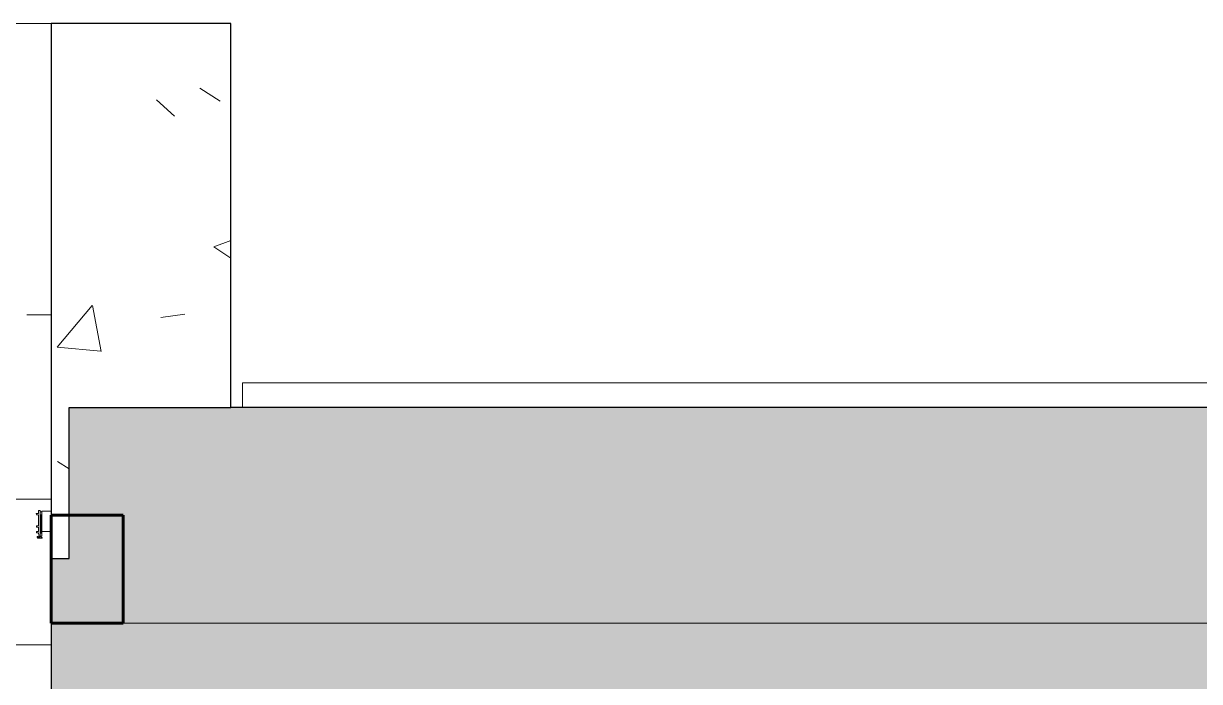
# Model space of a CAD drawing. Header units: millimetres. Extents: x 155927 to 326028, y -36033 to 97293.
# Drawn here: x 197254 to 198889, y 34266 to 35182 of the extents above; entities that cross this region are included whole.
import ezdxf

# ---------------------------------------------------------------- set-up
doc = ezdxf.new("R2010")
doc.units = ezdxf.units.MM
doc.header["$MEASUREMENT"] = 0
for name, color, linetype, lineweight in [('A-DETL-GENF', 7, 'CONTINUOUS', 9), ('A-GLAZ', 7, 'CONTINUOUS', 9), ('A-GLAZ-CURT', 7, 'CONTINUOUS', 9), ('A-GLAZ-CWMG', 7, 'CONTINUOUS', 9), ('A-WALL', 7, 'CONTINUOUS', 9), ('A-WALL-PATT', 7, 'CONTINUOUS', 9), ('I-WALL', 7, 'CONTINUOUS', 9), ('S-COLS-SYMB', 7, 'CONTINUOUS', 70)]:
    doc.layers.add(name, color=color, linetype=linetype, lineweight=lineweight)

msp = doc.modelspace()

# ---------------------------------------------------------------- hatches: boundary and pattern name
at = {"layer": 'A-WALL-PATT'}
h = msp.add_hatch(color=256, dxfattribs=at)
h.paths.add_polyline_path([(230840.8, 34347.6), (230840.8, 34647.6), (229692.8, 34647.6), (229692.8, 34347.6), (230269.8, 34347.6)], flags=0)
h.paths.add_polyline_path([(220908.8, 34347.6), (220908.8, 34647.6), (202317.8, 34647.6), (202317.8, 34347.6), (220564.5, 34347.6)], flags=0)
h.paths.add_polyline_path([(200283.7, 34347.6), (200283.7, 34647.6), (197317.8, 34647.6), (197317.8, 34437.6), (197292.8, 34437.6), (197292.8, 34347.6), (198727.6, 34347.6)], flags=0)
h.paths.add_polyline_path([(195683.8, 34347.6), (195683.8, 34437.6), (195658.8, 34437.6), (195658.8, 34647.6), (193317.8, 34647.6), (193317.8, 34347.6), (195658.8, 34347.6)], flags=0)
h.paths.add_polyline_path([(190533.8, 34347.6), (190533.8, 34647.6), (187318, 34647.6), (187318, 34347.6), (190235.5, 34347.6)], flags=0)
h.paths.add_polyline_path([(185283.8, 34347.6), (185283.8, 34647.6), (166692.8, 34647.6), (166692.8, 34347.6), (184169.7, 34347.6)], flags=0)
h.paths.add_polyline_path([(157908.8, 34347.6), (157908.8, 34647.6), (156760.8, 34647.6), (156760.8, 34347.6), (157480.1, 34347.6)], flags=0)
h = msp.add_hatch(color=256, dxfattribs=at)
h.paths.add_polyline_path([(197638.4, 34245.6), (197638.4, 34347.6), (197292.8, 34347.6), (197292.8, 34245.6)], flags=0)
h.paths.add_polyline_path([(195683.8, 34245.6), (195683.8, 34347.6), (193317.8, 34347.6), (193317.8, 34245.6), (193875, 34245.6)], flags=0)
h.paths.add_polyline_path([(190533.8, 34245.6), (190533.8, 34347.6), (189324.8, 34347.6), (189324.8, 34245.6), (190235.5, 34245.6)], flags=0)
h = msp.add_hatch(color=256, dxfattribs=at)
h.paths.add_polyline_path([(210693.8, 34245.6), (210693.8, 34347.6), (202317.8, 34347.6), (202317.8, 34245.6), (208432.9, 34245.6)], flags=0)
h.paths.add_polyline_path([(200283.7, 34245.6), (200283.7, 34347.6), (197638.4, 34347.6), (197638.4, 34245.6), (198727.6, 34245.6)], flags=0)

# ---------------------------------------------------------------- linework, layer by layer
at = {"layer": 'A-DETL-GENF', "extrusion": (0, 0, -1)}
for p, q in [((197272.2, 34499.9), (197272.3, 34498.3)), ((197274.8, 34500.1), (197272.4, 34500.1)), ((197272.5, 34498.1), (197274.8, 34498.1)), ((197275.3, 34503.6), (197275.3, 34500.6)), ((197275.3, 34497.6), (197275.3, 34483.6)), ((197277.3, 34504.1), (197275.8, 34504.1)), ((197277.8, 34468.6), (197277.8, 34503.6)), ((197279.8, 34502.6), (197277.8, 34468.6)), ((197277.8, 34502.6), (197279.8, 34468.6)), ((197279.8, 34502.6), (197277.8, 34502.6)), ((197277.8, 34502.6), (197277.8, 34468.6)), ((197279.8, 34468.6), (197279.8, 34502.6)), ((197272.5, 34482.9), (197272.6, 34481.3)), ((197274.8, 34483.1), (197272.7, 34483.1)), ((197272.7, 34474.9), (197272.7, 34473.3)), ((197272.8, 34481.1), (197274.8, 34481.1)), ((197274.8, 34475.1), (197272.9, 34475.1)), ((197272.9, 34473.1), (197274.8, 34473.1)), ((197275.3, 34480.6), (197275.3, 34475.6)), ((197275.3, 34472.7), (197276.3, 34468)), ((197273.5, 34468.1), (197273.5, 34467.3)), ((197274.5, 34468.3), (197273.7, 34468.3)), ((197274.7, 34467.6), (197274.7, 34468.1)), ((197276.7, 34466.8), (197275.5, 34466.8)), ((197275.8, 34465.6), (197279.8, 34465.6)), ((197276.6, 34467.7), (197276.8, 34467.6)), ((197277.8, 34468.6), (197279.8, 34468.6)), ((197280.1, 34466.8), (197278.4, 34467.6))]:
    msp.add_line(p, q, dxfattribs=at)
for centre, radius, start, end in [((-197272.4, 34499.9), 0.2, 359, 90), ((-197272.5, 34498.3), 0.2, 270, 359), ((-197274.8, 34500.6), 0.5, 180, 270), ((-197274.8, 34497.6), 0.5, 90, 180), ((-197275.8, 34503.6), 0.5, 0, 90), ((-197277.3, 34503.6), 0.5, 90, 180), ((-197272.7, 34482.9), 0.2, 359, 90), ((-197272.8, 34481.3), 0.2, 270, 359), ((-197272.9, 34474.9), 0.2, 359, 90), ((-197272.9, 34473.3), 0.2, 270, 359), ((-197274.8, 34483.6), 0.5, 180, 270), ((-197274.8, 34480.6), 0.5, 90, 180), ((-197274.8, 34475.6), 0.5, 180, 270), ((-197274.8, 34472.6), 0.5, 90, 167.698), ((-197273.4, 34467.1), 0.2, 327.6077, 90.0001), ((-197275.8, 34468.6), 3, 270, 327.6077), ((-197273.7, 34468.1), 0.2, 0, 90), ((-197274.5, 34468.1), 0.2, 90, 180), ((-197275.5, 34467.6), 0.8, 270, 0), ((-197276.8, 34468.1), 0.5, 294.9999, 347.698), ((-197276.7, 34467.2), 0.4, 114.9999, 270), ((-197278.8, 34468.5), 1, 295, 359.9999), ((-197279.8, 34466.3), 0.65, 115, 270)]:
    msp.add_arc(centre, radius, start, end, dxfattribs=at)
at = {"layer": 'A-GLAZ'}
msp.add_line((197292.8, 35181.6), (195683.8, 35181.6), dxfattribs=at)
at = {"layer": 'A-GLAZ', "lineweight": 30}
for p, q in [((197542.8, 35181.6), (197292.8, 35181.6)), ((197292.8, 35181.6), (197292.8, 34437.6)), ((197542.8, 34647.6), (197542.8, 35181.6)), ((197317.8, 34437.6), (197317.8, 34647.6)), ((197317.8, 34647.6), (197542.8, 34647.6)), ((197292.8, 34437.6), (197317.8, 34437.6))]:
    msp.add_line(p, q, dxfattribs=at)
at = {"layer": 'A-GLAZ', "linetype": 'Continuous'}
for p, q in [((197499.4, 35091.5), (197527.7, 35073.5)), ((197439.4, 35075.5), (197464.1, 35052.8)), ((197519.2, 34870.9), (197542.8, 34880)), ((197519.2, 34870.9), (197542.8, 34855)), ((197301.1, 34731.3), (197350.1, 34789.6)), ((197362.2, 34725.6), (197350.5, 34789.3)), ((197259, 34776.4), (197292.5, 34776.4)), ((197445.4, 34772.9), (197478.6, 34777.3)), ((197301.1, 34731.3), (197361.9, 34726)), ((197301.6, 34572.4), (197317.8, 34562))]:
    msp.add_line(p, q, dxfattribs=at)
at = {"layer": 'A-GLAZ-CURT', "lineweight": 20}
for p, q in [((199792.8, 34681.6), (197558.8, 34681.6)), ((197558.8, 34681.6), (197558.8, 34647.6)), ((197558.8, 34647.6), (199792.8, 34647.6))]:
    msp.add_line(p, q, dxfattribs=at)
at = {"layer": 'A-GLAZ-CWMG', "lineweight": 20, "extrusion": (0, 0, -1)}
for p, q in [((197292.8, 34520.1), (197242.8, 34520.1)), ((197279.8, 34475.1), (197279.8, 34503.1)), ((197279.8, 34503.1), (197292.8, 34503.1)), ((197292.8, 34475.1), (197279.8, 34475.1)), ((197292.8, 34317.6), (197292.8, 34437.6)), ((197242.8, 34317.6), (197292.8, 34317.6))]:
    msp.add_line(p, q, dxfattribs=at)
at = {"layer": 'A-WALL', "lineweight": 30}
for p, q in [((200283.7, 34647.6), (197542.8, 34647.6)), ((197292.8, 34437.6), (197292.8, 34347.6))]:
    msp.add_line(p, q, dxfattribs=at)
at = {"layer": 'A-WALL'}
for p, q in [((197292.8, 34347.6), (197638.4, 34347.6)), ((197638.4, 34347.6), (200283.7, 34347.6))]:
    msp.add_line(p, q, dxfattribs=at)
at = {"layer": 'I-WALL'}
for p, q in [((197638.4, 34347.6), (197292.8, 34347.6)), ((200283.7, 34347.6), (197638.4, 34347.6))]:
    msp.add_line(p, q, dxfattribs=at)
at = {"layer": 'I-WALL', "lineweight": 30}
msp.add_line((197292.8, 34347.6), (197292.8, 34245.6), dxfattribs=at)
at = {"layer": 'S-COLS-SYMB', "lineweight": 60}
for p, q in [((197292.8, 34497.6), (197392.8, 34497.6)), ((197292.8, 34347.6), (197292.8, 34497.6)), ((197392.8, 34347.6), (197392.8, 34497.6)), ((197292.8, 34347.6), (197392.8, 34347.6))]:
    msp.add_line(p, q, dxfattribs=at)

doc.saveas('drawing.dxf')
